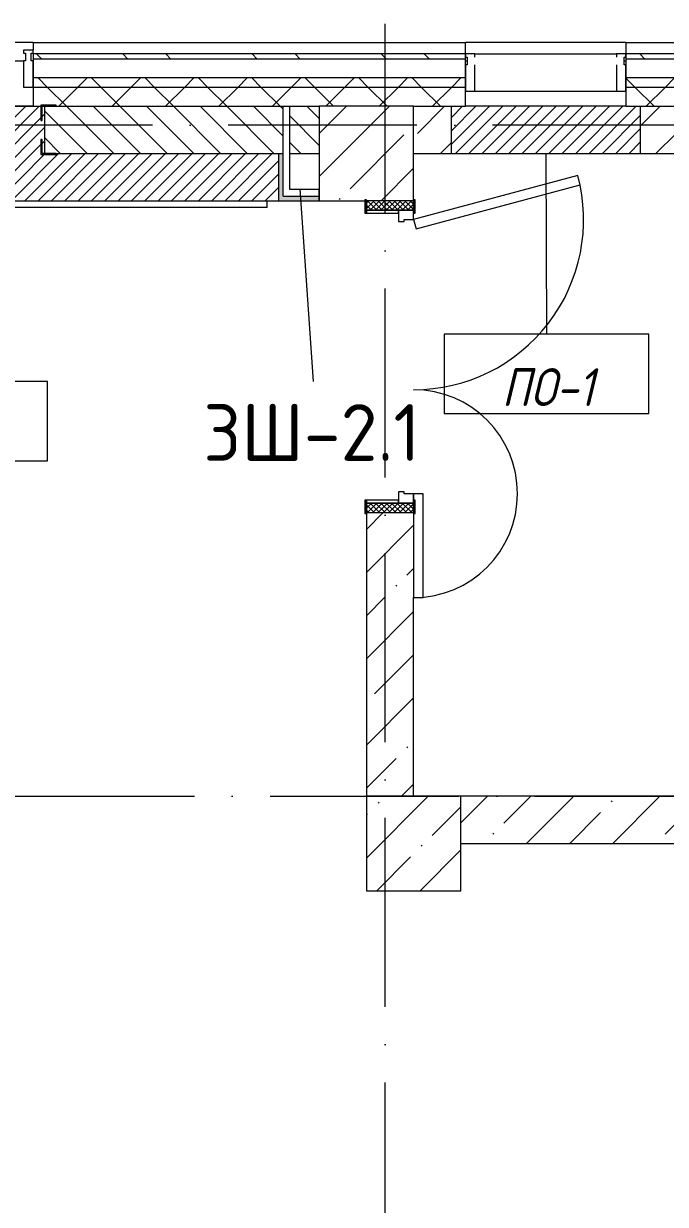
# Model space of a CAD drawing. Header units: millimetres. Extents: x -6467 to 106027, y -7090 to 195095.
# Drawn here: x 91435 to 94833, y 79871 to 86118 of the extents above; entities that cross this region are included whole.
import ezdxf

# ---------------------------------------------------------------- set-up
doc = ezdxf.new("R2010")
doc.units = ezdxf.units.MM
doc.linetypes.add('50_200_ШТРИХ_1Т_ш5_п1_п1_', pattern=[1400, 1000, -200, 0, -200])
for name, color, linetype, lineweight in [('A-DOOR', 7, 'Continuous', 9), ('A-DOOR-2', 7, 'Continuous', 5), ('A-DOOR-FRAM', 7, 'Continuous', 9), ('A-DOOR-FRAM-2', 7, 'Continuous', 5), ('A-FLOR', 7, 'Continuous', 9), ('A-FLOR-IDEN', 7, 'Continuous', 9), ('A-GLAZ', 7, 'Continuous', 5), ('A-GLAZ-CWMG', 7, 'Continuous', 9), ('A-GLAZ-CWMG-1', 7, 'Continuous', 20), ('A-WALL', 7, 'Continuous', 5), ('A-WALL-FNSH-1', 7, 'Continuous', 5), ('A-WALL-IDEN', 7, 'Continuous', 9), ('I-WALL', 7, 'Continuous', 5), ('S-BEAM', 7, 'Continuous', 9), ('S-COLS', 7, 'Continuous', 9), ('S-COLS-1', 7, 'Continuous', 5)]:
    doc.layers.add(name, color=color, linetype=linetype, lineweight=lineweight)
for name, color, linetype, lineweight, true_color in [('A-FLOR-PATT-1', 7, 'Continuous', 5, 0xd61c12), ('A-FLOR-PATT-4', 7, 'Continuous', 5, 0x0e5ada), ('A-GENM-1', 7, 'Continuous', 9, 0xaaaaaa), ('A-GENM-2', 7, 'Continuous', 20, 0xaaaaaa), ('A-WALL-1', 7, 'Continuous', 5, 0x77b143), ('A-WALL-3', 7, 'Continuous', 5, 0x787878), ('Оси-3', 7, '50_200_ШТРИХ_1Т_ш5_п1_п1_', 9, 0xaaaaaa)]:
    doc.layers.add(name, color=color, linetype=linetype, lineweight=lineweight, true_color=true_color)
doc.styles.add('GOST Common', font='', dxfattribs={"height": 300})
doc.styles.add('GOST Common_I', font='', dxfattribs={"width": 0.9, "height": 200})
doc.styles.get('GOST Common').set_extended_font_data('GOST Common')
doc.styles.get('GOST Common_I').set_extended_font_data('GOST Common', italic=True)
pattern_1 = [(45, (0, 0), (-228.0985, 228.0985), []), (45, (228.1, 0), (-228.0985, 228.0985), [403.225, -80.645, 6.706, -73.939])]
pattern_2 = [(45, (0, 0), (-141.42136, 141.42136), []), (135, (0, 0), (-141.42136, -141.42136), [])]

# ---------------------------------------------------------------- blocks, each defined once
blk = doc.blocks.new('110_Дверь_СКБ_2Ст_Внутренняя1 - СОШ_Д-01_Дв_1650_1350_x2100h_Лестничная клетка _из коридора_ EIS60-25230119-АИ_План этажа Радиаторы_2')
at = {"layer": 'A-DOOR-2'}
h = blk.add_hatch(dxfattribs=at)
h.set_pattern_fill('FP_118', color=256, style=0, pattern_type=2)
h.set_pattern_definition([(135, (1501.41, 189.685), (-14.14214, -14.14214), []), (225, (1501.41, 189.685), (14.14214, -14.14214), [])])
h.paths.add_polyline_path([(837.5, 125), (787.5, 125), (787.5, -125), (837.5, -125), (837.5, -19.5)])
at = {"layer": 'A-DOOR-FRAM-2'}
h = blk.add_hatch(dxfattribs=at)
h.set_pattern_fill('FP_119', color=256, style=0, pattern_type=2)
h.set_pattern_definition([(45, (-621.384, 189.685), (-14.1421, 14.1421), []), (135, (-621.384, 189.685), (-14.1421, -14.1421), [])])
h.paths.add_polyline_path([(-762.5, 125), (-812.5, 125), (-812.5, -125), (-762.5, -125), (-762.5, -19.5)])
at = {"layer": 'A-DOOR'}
for p, q in [((-897.1, 1007.3), (-945.4, 994.3)), ((-664.2, 137.9), (-897.1, 1007.3)), ((-945.4, 994.3), (-712.5, 125)), ((-712.5, 125), (-664.2, 137.9)), ((1287.5, 175), (737.5, 175)), ((737.5, 175), (737.5, 125)), ((737.5, 125), (1287.5, 125)), ((1287.5, 125), (1287.5, 175))]:
    blk.add_line(p, q, dxfattribs=at)
at = {"layer": 'A-DOOR-2'}
for centre, radius, end in [((-712.5, 125), 900, 105), ((737.5, 125), 550, 180)]:
    blk.add_arc(centre, radius, 0, end, dxfattribs=at)
at = {"layer": 'A-DOOR-FRAM'}
for p, q in [((-747.5, 133), (-817.5, 133)), ((-817.5, 133), (-817.5, 125)), ((-817.5, 125), (-747.5, 125)), ((-762.5, 125), (-812.5, 125)), ((-812.5, 125), (-812.5, -125)), ((-712.5, 125), (-762.5, 125)), ((-762.5, 125), (-762.5, 45)), ((-762.5, -125), (-762.5, 125)), ((-747.5, 125), (-762.5, 125)), ((-762.5, 125), (-762.5, 124)), ((-747.5, 125), (-747.5, 133)), ((-747.5, 124), (-747.5, 125)), ((-712.5, 75), (-712.5, 125)), ((737.5, 125), (737.5, 75)), ((787.5, 125), (737.5, 125)), ((842.5, 133), (772.5, 133)), ((772.5, 133), (772.5, 125)), ((787.5, 125), (772.5, 125)), ((772.5, 125), (772.5, 124)), ((772.5, 125), (842.5, 125)), ((787.5, 45), (787.5, 125)), ((837.5, 125), (787.5, 125)), ((787.5, 125), (787.5, -125)), ((787.5, 124), (787.5, 125)), ((837.5, -125), (837.5, 125)), ((842.5, 125), (842.5, 133)), ((-762.5, 124), (-747.5, 124)), ((-702.5, 75), (-712.5, 75)), ((-702.5, 45), (-702.5, 75)), ((737.5, 75), (727.5, 75)), ((727.5, 75), (727.5, 45)), ((772.5, 124), (787.5, 124)), ((-762.5, 45), (-702.5, 45)), ((-747.5, 45), (-762.5, 45)), ((-762.5, 45), (-762.5, -125)), ((-747.5, -125), (-747.5, 45)), ((727.5, 45), (787.5, 45)), ((787.5, 45), (772.5, 45)), ((772.5, 45), (772.5, -125)), ((787.5, -125), (787.5, 45)), ((-747.5, -125), (-817.5, -125)), ((-817.5, -125), (-817.5, -133)), ((-817.5, -133), (-747.5, -133)), ((-812.5, -125), (-762.5, -125)), ((-762.5, -125), (-747.5, -125)), ((-747.5, -133), (-747.5, -125)), ((772.5, -125), (787.5, -125)), ((842.5, -125), (772.5, -125)), ((772.5, -125), (772.5, -133)), ((772.5, -133), (842.5, -133)), ((787.5, -125), (837.5, -125)), ((842.5, -133), (842.5, -125))]:
    blk.add_line(p, q, dxfattribs=at)
blk = doc.blocks.new('Прямоугольный импост - Импост структурный с накладкой - 180мм-22437111-АИ_План этажа Радиаторы_2')
at = {"layer": 'A-GLAZ-CWMG-1'}
for p, q in [((-50, 0), (-50, 17)), ((-50, 17), (0, 17)), ((0, 0), (-10, 0)), ((-10, 0), (-10, -40)), ((0, 17), (0, 0)), ((-50, -180), (-50, -40)), ((-10, -40), (0, -40)), ((0, -40), (0, -180)), ((0, -180), (-50, -180))]:
    blk.add_line(p, q, dxfattribs=at)
blk = doc.blocks.new('Прямоугольный импост - Импост структурный с накладкой - 180мм-22437321-АИ_План этажа Радиаторы_2')
at = {"layer": 'A-GLAZ-CWMG'}
for p, q in [((93824, 85957.7), (94574, 85957.7)), ((93824, 85760.7), (94574, 85760.7))]:
    blk.add_line(p, q, dxfattribs=at)
blk = doc.blocks.new('Прямоугольный импост - Импост структурный с накладкой - 180мм-22437155-АИ_План этажа Радиаторы_2')
at = {"layer": 'A-GLAZ-CWMG-1'}
for p, q in [((0, 17), (-50, 17)), ((-50, 17), (-50, 0)), ((-10, -40), (-10, 0)), ((-10, 0), (0, 0)), ((0, 0), (0, 17)), ((-50, -40), (-50, -180)), ((0, -40), (-10, -40)), ((0, -180), (0, -40)), ((-50, -180), (0, -180))]:
    blk.add_line(p, q, dxfattribs=at)
blk = doc.blocks.new('Прямоугольный импост - Импост структурный с накладкой - 180мм-22437157-АИ_План этажа Радиаторы_2')
at = {"layer": 'A-GLAZ-CWMG-1'}
for p, q in [((0, 17), (-50, 17)), ((-50, 17), (-50, 0)), ((-50, 0), (-40, 0)), ((-40, 0), (-40, -40)), ((-10, -40), (-10, 0)), ((-10, 0), (0, 0)), ((0, 0), (0, 17)), ((-40, -40), (-50, -40)), ((-50, -40), (-50, -180)), ((0, -40), (-10, -40)), ((0, -180), (0, -40)), ((-50, -180), (0, -180))]:
    blk.add_line(p, q, dxfattribs=at)
blk = doc.blocks.new('BSC_Колонна _Прямоугольная - 500х500-V309-АИ_План этажа Радиаторы_2')
at = {"layer": 'S-COLS-1'}
h = blk.add_hatch(dxfattribs=at)
h.set_pattern_fill('FP_205', color=256, style=0, pattern_type=2)
h.set_pattern_definition([(135, (85430.7, -93250), (-228.0985, -228.0985), []), (135, (85430.7, -93021.9), (-228.0985, -228.0985), [403.225, -80.645, 6.706, -73.939])])
h.paths.add_polyline_path([(250, -250), (250, -8), (244.7, -8), (244.7, 0), (249.7, 0), (249.7, 250), (-250, 250), (-250, -250), (116.7, -250)])
for p, q in [((244.7, 250), (-250, 250)), ((-250, 250), (-250, -250)), ((250, -250), (250, -8)), ((-250, -250), (250, -250))]:
    blk.add_line(p, q, dxfattribs=at)
blk = doc.blocks.new('Каркас навеса3 - Каркас навеса-22940218-АИ_План этажа Радиаторы_2')
at = {"layer": 'S-BEAM'}
for p, q in [((93774, 86017), (91484.7, 86017)), ((101487, 86017), (94624, 86017))]:
    blk.add_line(p, q, dxfattribs=at)
blk = doc.blocks.new('BSC_Колонна _Прямоугольная - 500х500-V369-АИ_План этажа Радиаторы_2')
at = {"layer": 'S-COLS-1'}
h = blk.add_hatch(dxfattribs=at)
h.set_pattern_fill('FP_256', color=256, style=0, pattern_type=2)
h.set_pattern_definition([(135, (81780.7, -93500), (-228.0985, -228.0985), []), (135, (81780.7, -93271.9), (-228.0985, -228.0985), [403.225, -80.645, 6.706, -73.939])])
h.paths.add_polyline_path([(250, 250), (-250, 250), (-250, -250), (250, -250)])
for p, q in [((250, 250), (-250, 250)), ((-250, 250), (-250, -250)), ((250, -250), (250, 250)), ((-250, -250), (250, -250))]:
    blk.add_line(p, q, dxfattribs=at)
blk = doc.blocks.new('Фахверк _газобетон торцы_440 - Фахверк _газобетон торцы_-25577465-АИ_План этажа Радиаторы_2')
at = {"layer": 'A-GENM-2'}
for p, q in [((89406, 11134.7), (89325, 11134.7)), ((89325, 11134.7), (89325, 11128.7)), ((89325, 11128.7), (89400, 11128.7)), ((89400, 11128.7), (89400, 11053.7)), ((89406, 11053.7), (89406, 11134.7)), ((89400, 11053.7), (89406, 11053.7)), ((89400, 10953.7), (89400, 10878.7)), ((89406, 10953.7), (89400, 10953.7)), ((89406, 10872.7), (89406, 10953.7)), ((89400, 10878.7), (89325, 10878.7)), ((89325, 10878.7), (89325, 10872.7)), ((89325, 10872.7), (89406, 10872.7))]:
    blk.add_line(p, q, dxfattribs=at)
blk = doc.blocks.new('Отлив_СКБ - Отлив витража-V391-АИ_План этажа Радиаторы_2')
at = {"layer": 'A-GLAZ'}
for p, q in [((0, 59), (0, 100)), ((1700, 100), (0, 100)), ((1700, 100), (1700, 59)), ((0, 38.7), (0, 42)), ((875, 2), (1650, 2)), ((1700, 42), (1700, 38.7)), ((825, 0), (50, 0)), ((1650, 0), (875, 0))]:
    blk.add_line(p, q, dxfattribs=at)
blk = doc.blocks.new('Отлив_СКБ - Отлив витража-V413-АИ_План этажа Радиаторы_2')
at = {"layer": 'A-GLAZ'}
for p, q in [((0, 38.7), (0, 100)), ((850, 100), (0, 100)), ((850, 100), (850, 38.7)), ((0, 2), (10, 2)), ((840, 2), (850, 2)), ((10, 0), (0, 0)), ((850, 0), (840, 0))]:
    blk.add_line(p, q, dxfattribs=at)
blk = doc.blocks.new('AAR_СКБ_Марка_Перекрытия_1 мм - Марка пола-27961726-АИ_План этажа Радиаторы_2')
at = {"layer": 'A-FLOR-IDEN'}
for p, q in [((2.723, 2.101), (-2.69, 2.101)), ((-2.69, 2.101), (-2.69, 0)), ((2.723, 0), (2.723, 2.101)), ((-2.69, 0), (2.723, 0))]:
    blk.add_line(p, q, dxfattribs=at)

msp = doc.modelspace()

# ---------------------------------------------------------------- hatches: boundary and pattern name
at = {"layer": 'A-FLOR-PATT-1'}
h = msp.add_hatch(dxfattribs=at)
h.set_pattern_fill('FP_322', color=256, style=0, pattern_type=2)
h.set_pattern_definition([(45, (91125, 85430.694), (-35.3553, 35.3553), [])])
h.paths.add_polyline_path([(92766.3, 85180.7), (92784.2, 85180.7), (92784.2, 85430.7), (91607.7, 85430.7), (91607.7, 85424.7), (91526.7, 85424.7), (91526.7, 85505.7), (91532.7, 85505.7), (91532.7, 85430.7), (91544.7, 85430.7), (91544.7, 85680.7), (91532.7, 85680.7), (91532.7, 85605.7), (91526.7, 85605.7), (91526.7, 85680.7), (89724.7, 85680.7), (89724.7, 85430.7), (89718.7, 85430.7), (89718.7, 85425), (89637.7, 85425), (89637.7, 85430.7), (89250, 85430.7), (89250, 85180.7), (92522.3, 85180.7)])
at = {"layer": 'A-FLOR-PATT-4'}
h = msp.add_hatch(dxfattribs=at)
h.set_pattern_fill('FP_355', color=256, style=0, pattern_type=2)
h.set_pattern_definition([(225, (94200, 85555.694), (35.3553, -35.3553), [])])
h.paths.add_polyline_path([(94700, 85430.7), (94700, 85680.7), (93700, 85680.7), (93700, 85430.7), (94183.3, 85430.7)])
at = {"layer": 'A-WALL'}
h = msp.add_hatch(dxfattribs=at)
h.set_pattern_fill('FP_125', color=256, style=0, pattern_type=2)
h.set_pattern_definition(pattern_2)
h.paths.add_polyline_path([(101350, 85780.7), (101400, 85780.7), (101400, 85830.7), (94624, 85830.7), (94624, 85780.7), (101242.6, 85780.7)])
h.paths.add_polyline_path([(89784.7, 85780.7), (89784.7, 85830.7), (88589.7, 85830.7), (88589.7, 85780.7), (89615.6, 85780.7)])
h.paths.add_polyline_path([(91484.7, 85780.7), (93774, 85780.7), (93774, 85830.7), (91484.7, 85830.7)])
h.paths.add_polyline_path([(86889.7, 85780.7), (86889.7, 85830.7), (85699.7, 85830.7), (85699.7, 85780.7), (86708.8, 85780.7)])
h.paths.add_polyline_path([(80895.3, 85780.7), (81099.7, 85780.7), (81099.7, 85830.7), (79904.7, 85830.7), (79904.7, 85780.7)])
h.paths.add_polyline_path([(82799.7, 85780.7), (83999.7, 85780.7), (83999.7, 85830.7), (82799.7, 85830.7)])
h.paths.add_polyline_path([(78010, 85780.7), (78010, 85830.7), (77009.7, 85830.7), (77009.7, 85780.7), (77573.3, 85780.7)])
h.paths.add_polyline_path([(75309.7, 85780.7), (75309.7, 85830.7), (71600, 85830.7), (71600, 85780.7), (75081.9, 85780.7)])
h.paths.add_polyline_path([(69268.4, 85780.7), (69900, 85780.7), (69900, 85830.7), (68600, 85830.7), (68600, 85780.7)])
h.paths.add_polyline_path([(65600, 85780.7), (66900, 85780.7), (66900, 85830.7), (65600, 85830.7)])
h.paths.add_polyline_path([(63900, 85780.7), (63900, 85830.7), (62600, 85830.7), (62600, 85780.7), (62624.4, 85780.7)])
h.paths.add_polyline_path([(60900, 85780.7), (60900, 85830.7), (59600, 85830.7), (59600, 85780.7), (60132.9, 85780.7)])
h.paths.add_polyline_path([(57900, 85780.7), (57900, 85830.7), (56600, 85830.7), (56600, 85780.7), (57641.4, 85780.7)])
h.paths.add_polyline_path([(54900, 85780.7), (54900, 85830.7), (53600, 85830.7), (53600, 85780.7), (54319.4, 85780.7)])
h.paths.add_polyline_path([(51900, 85780.7), (51900, 85830.7), (50149.5, 85830.7), (50149.5, 85780.7), (50997.4, 85780.7)])
h = msp.add_hatch(dxfattribs=at)
h.set_pattern_fill('FP_125', color=256, style=0, pattern_type=2)
h.set_pattern_definition(pattern_2)
h.paths.add_polyline_path([(101250, 85680.7), (101350, 85680.7), (101350, 85780.7), (94624, 85780.7), (94624, 85680.7), (101242.6, 85680.7)])
h.paths.add_polyline_path([(93000, 85680.7), (93774, 85680.7), (93774, 85780.7), (91484.7, 85780.7), (91484.7, 85680.7), (92522.3, 85680.7)])
h.paths.add_polyline_path([(89784.7, 85680.7), (89784.7, 85780.7), (88589.7, 85780.7), (88589.7, 85680.7), (89615.6, 85680.7)])
h.paths.add_polyline_path([(86708.8, 85680.7), (86889.7, 85680.7), (86889.7, 85780.7), (85699.7, 85780.7), (85699.7, 85680.7), (85878.3, 85680.7)])
h.paths.add_polyline_path([(83999.7, 85680.7), (83999.7, 85780.7), (82799.7, 85780.7), (82799.7, 85680.7), (83386.8, 85680.7)])
h.paths.add_polyline_path([(81099.7, 85680.7), (81099.7, 85780.7), (79904.7, 85780.7), (79904.7, 85680.7), (80895.3, 85680.7)])
h.paths.add_polyline_path([(78010, 85680.7), (78010, 85780.7), (77009.7, 85780.7), (77009.7, 85680.7), (77573.3, 85680.7)])
h.paths.add_polyline_path([(75309.7, 85680.7), (75309.7, 85780.7), (71600, 85780.7), (71600, 85680.7), (75081.9, 85680.7)])
h.paths.add_polyline_path([(68600, 85680.7), (69900, 85680.7), (69900, 85780.7), (68600, 85780.7)])
h.paths.add_polyline_path([(66900, 85680.7), (66900, 85780.7), (65600, 85780.7), (65600, 85680.7), (65946.4, 85680.7)])
h.paths.add_polyline_path([(63900, 85680.7), (63900, 85780.7), (62600, 85780.7), (62600, 85680.7), (62624.4, 85680.7)])
h.paths.add_polyline_path([(57900, 85680.7), (57900, 85780.7), (56600, 85780.7), (56600, 85680.7), (57641.4, 85680.7)])
h.paths.add_polyline_path([(59600, 85680.7), (60900, 85680.7), (60900, 85780.7), (59600, 85780.7)])
h.paths.add_polyline_path([(54900, 85680.7), (54900, 85780.7), (53600, 85780.7), (53600, 85680.7), (54319.4, 85680.7)])
h.paths.add_polyline_path([(51900, 85680.7), (51900, 85780.7), (50149.5, 85780.7), (50149.5, 85680.7), (51000, 85680.7)])
h = msp.add_hatch(dxfattribs=at)
h.set_pattern_fill('FP_1', color=256, style=0, pattern_type=2)
h.set_pattern_definition(pattern_1)
h.paths.add_polyline_path([(100827.3, 85430.7), (101250, 85430.7), (101250, 85680.7), (94700, 85680.7), (94700, 85430.7), (99166.3, 85430.7)])
h.paths.add_polyline_path([(93500, 85430.7), (93700, 85430.7), (93700, 85680.7), (93500, 85680.7), (93500, 85567.5)])
h = msp.add_hatch(dxfattribs=at)
h.set_pattern_fill('FP_1', color=256, style=0, pattern_type=2)
h.set_pattern_definition(pattern_1)
h.paths.add_polyline_path([(93250, 82030.7), (93500, 82030.7), (93500, 83531), (93250, 83531), (93250, 83081)])
h = msp.add_hatch(dxfattribs=at)
h.set_pattern_fill('FP_1', color=256, style=0, pattern_type=2)
h.set_pattern_definition(pattern_1)
h.paths.add_polyline_path([(100750, 81780.7), (100750, 82030.7), (93750, 82030.7), (93750, 81780.7), (99166.3, 81780.7)])
at = {"layer": 'A-WALL-1'}
for points in [[(92809.2, 85205.7), (92809.2, 85430.7), (92784.2, 85430.7), (92784.2, 85205.7)], [(92999.2, 85180.7), (92999.2, 85205.7), (92784.2, 85205.7), (92784.2, 85180.7)]]:
    msp.add_hatch(color=256, dxfattribs=at).paths.add_polyline_path(points)
at = {"layer": 'A-WALL-3'}
h = msp.add_hatch(dxfattribs=at)
h.set_pattern_fill('FP_124', color=256, style=0, pattern_type=2)
h.set_pattern_definition([(135, (0, 0), (-342.1478, -342.1478), []), (135, (228.1, 0), (-342.1478, -342.1478), [])])
h.paths.add_polyline_path([(101500, 85930.7), (101527, 85930.7), (101527, 85957.7), (94624, 85957.7), (94624, 85930.7), (101242.6, 85930.7)])
h.paths.add_polyline_path([(93768.1, 85930.7), (93774, 85930.7), (93774, 85957.7), (91484.7, 85957.7), (91484.7, 85930.7), (93352.8, 85930.7)])
h.paths.add_polyline_path([(89784.7, 85930.7), (89784.7, 85957.7), (88589.7, 85957.7), (88589.7, 85930.7), (89615.6, 85930.7)])
h.paths.add_polyline_path([(86889.7, 85930.7), (86889.7, 85957.7), (85699.7, 85957.7), (85699.7, 85930.7), (86708.8, 85930.7)])
h.paths.add_polyline_path([(83999.7, 85930.7), (83999.7, 85957.7), (82799.7, 85957.7), (82799.7, 85930.7), (83386.8, 85930.7)])
h.paths.add_polyline_path([(81099.7, 85930.7), (81099.7, 85957.7), (79904.7, 85957.7), (79904.7, 85930.7), (80895.3, 85930.7)])
h.paths.add_polyline_path([(77573.3, 85930.7), (78010, 85930.7), (78010, 85957.7), (77009.7, 85957.7), (77009.7, 85930.7)])
h.paths.add_polyline_path([(75309.7, 85930.7), (75309.7, 85957.7), (71600, 85957.7), (71600, 85930.7), (75081.9, 85930.7)])
h.paths.add_polyline_path([(69900, 85930.7), (69900, 85957.7), (68600, 85957.7), (68600, 85930.7), (69268.4, 85930.7)])
h.paths.add_polyline_path([(66900, 85930.7), (66900, 85957.7), (65600, 85957.7), (65600, 85930.7), (65946.4, 85930.7)])
h.paths.add_polyline_path([(63900, 85930.7), (63900, 85957.7), (62600, 85957.7), (62600, 85930.7), (62624.4, 85930.7)])
h.paths.add_polyline_path([(59600, 85930.7), (60900, 85930.7), (60900, 85957.7), (59600, 85957.7)])
h.paths.add_polyline_path([(56600, 85930.7), (57900, 85930.7), (57900, 85957.7), (56600, 85957.7)])
h.paths.add_polyline_path([(54900, 85930.7), (54900, 85957.7), (53600, 85957.7), (53600, 85930.7), (54319.4, 85930.7)])
h.paths.add_polyline_path([(51900, 85930.7), (51900, 85957.7), (50149.5, 85957.7), (50149.5, 85930.7), (50997.4, 85930.7)])
at = {"layer": 'I-WALL'}
h = msp.add_hatch(dxfattribs=at)
h.set_pattern_fill('FP_2', color=256, style=0, pattern_type=2)
h.set_pattern_definition([(135, (0, 0), (-70.71068, -70.71068), [])])
h.paths.add_polyline_path([(92809.2, 85430.7), (92809.2, 85680.7), (91544.7, 85680.7), (91544.7, 85430.7), (92784.2, 85430.7)])
h.paths.add_polyline_path([(92844.2, 85430.7), (93000, 85430.7), (93000, 85680.7), (92844.2, 85680.7), (92844.2, 85567.5)])
h.paths.add_polyline_path([(89724.7, 85430.7), (89724.7, 85680.7), (89250, 85680.7), (89250, 85430.7)])

# ---------------------------------------------------------------- linework, layer by layer
at = {"layer": 'A-FLOR'}
for p, q in [((91484.7, 85680.7), (89784.7, 85680.7)), ((94624, 85680.7), (93774, 85680.7)), ((93700, 85430.7), (94700, 85430.7)), ((89250, 85180.7), (92784.2, 85180.7))]:
    msp.add_line(p, q, dxfattribs=at)
at = {"layer": 'A-FLOR-IDEN'}
msp.add_line((94200, 85430.7), (94203.4, 84475.2), dxfattribs=at)
at = {"layer": 'A-WALL'}
for p, q in [((93774, 85930.7), (91484.7, 85930.7)), ((101500, 85930.7), (94624, 85930.7)), ((93774, 85830.7), (91484.7, 85830.7)), ((93774, 85780.7), (91484.7, 85780.7)), ((101400, 85830.7), (94624, 85830.7)), ((101350, 85780.7), (94624, 85780.7)), ((89784.7, 85681), (91484.7, 85681)), ((91544.7, 85680.7), (91544.7, 85430.7)), ((92809.2, 85205.7), (92809.2, 85680.7)), ((92844.2, 85240.7), (92844.2, 85680.7)), ((93700, 85430.7), (93700, 85680.7)), ((94700, 85680.7), (94700, 85430.7)), ((91544.7, 85430.7), (92809.2, 85430.7)), ((92844.2, 85430.7), (93000, 85430.7)), ((93500, 85430.7), (93700, 85430.7)), ((94700, 85430.7), (101000, 85430.7)), ((92999.2, 85240.7), (92844.2, 85240.7)), ((92999.2, 85205.7), (92999.2, 85240.7)), ((92724.2, 85145.7), (92724.2, 85180.7)), ((92809.2, 85205.7), (92999.2, 85205.7)), ((92724.2, 85145.7), (89310, 85145.7)), ((93250, 83526), (93250, 82030.7)), ((93500, 82030.7), (93500, 83081)), ((100750, 82030.7), (93750, 82030.7)), ((93750, 81780.7), (100750, 81780.7))]:
    msp.add_line(p, q, dxfattribs=at)
at = {"layer": 'A-WALL-FNSH-1'}
for p, q in [((93774, 85957.7), (91484.7, 85957.7)), ((91484.7, 85957.7), (91484.7, 85680.7)), ((93774, 85680.7), (93774, 85957.7)), ((101527, 85957.7), (94624, 85957.7)), ((94624, 85957.7), (94624, 85680.7)), ((91484.7, 85680.7), (93000, 85680.7)), ((93500, 85680.7), (93774, 85680.7)), ((94624, 85680.7), (101250, 85680.7)), ((92784.2, 85430.7), (92784.2, 85180.7)), ((92784.2, 85180.7), (92999.2, 85180.7)), ((92999.2, 85180.7), (92999.2, 85205.7))]:
    msp.add_line(p, q, dxfattribs=at)
at = {"layer": 'A-WALL-IDEN'}
msp.add_line((92897.9, 85244.3), (92967.1, 84225.2), dxfattribs=at)
at = {"layer": 'Оси-3'}
for p, q in [((93350, -5889.7), (93350, 91281)), ((104718, 85581), (-5267.3, 85581)), ((-5267.3, 82030.7), (104718, 82030.7))]:
    msp.add_line(p, q, dxfattribs=at)

# ---------------------------------------------------------------- block references
at = {"layer": 'A-DOOR-2', "rotation": 270}
msp.add_blockref('110_Дверь_СКБ_2Ст_Внутренняя1 - СОШ_Д-01_Дв_1650_1350_x2100h_Лестничная клетка _из коридора_ EIS60-25230119-АИ_План этажа Радиаторы_2', (93375, 84368.5), dxfattribs=at)
at = {"layer": 'A-FLOR-IDEN', "xscale": 199.9999999999999, "yscale": 199.9999999999999, "zscale": 199.9999999999999}
for p in [(94200, 84055), (91017.1, 83805)]:
    msp.add_blockref('AAR_СКБ_Марка_Перекрытия_1 мм - Марка пола-27961726-АИ_План этажа Радиаторы_2', p, dxfattribs=at)
at = {"layer": 'A-GENM-1', "rotation": 180}
msp.add_blockref('Фахверк _газобетон торцы_440 - Фахверк _газобетон торцы_-25577465-АИ_План этажа Радиаторы_2', (180932.7, 96559.4), dxfattribs=at)
at = {"layer": 'A-GLAZ'}
for name, p in [('Отлив_СКБ - Отлив витража-V391-АИ_План этажа Радиаторы_2', (89784.7, 85919)), ('Отлив_СКБ - Отлив витража-V413-АИ_План этажа Радиаторы_2', (93774, 85919))]:
    msp.add_blockref(name, p, dxfattribs=at)
at = {"layer": 'A-GLAZ-CWMG'}
for name, p in [('Прямоугольный импост - Импост структурный с накладкой - 180мм-22437157-АИ_План этажа Радиаторы_2', (91484.7, 85961)), ('Прямоугольный импост - Импост структурный с накладкой - 180мм-22437321-АИ_План этажа Радиаторы_2', (0, 0)), ('Прямоугольный импост - Импост структурный с накладкой - 180мм-22437155-АИ_План этажа Радиаторы_2', (94624, 85940.7))]:
    msp.add_blockref(name, p, dxfattribs=at)
at = {"layer": 'A-GLAZ-CWMG', "extrusion": (0, 0, -1)}
msp.add_blockref('Прямоугольный импост - Импост структурный с накладкой - 180мм-22437111-АИ_План этажа Радиаторы_2', (-93774, 85940.7), dxfattribs=at)
at = {"layer": 'S-BEAM'}
msp.add_blockref('Каркас навеса3 - Каркас навеса-22940218-АИ_План этажа Радиаторы_2', (0, 0), dxfattribs=at)
at = {"layer": 'S-COLS', "rotation": 269.9999999999997}
for name, p in [('BSC_Колонна _Прямоугольная - 500х500-V309-АИ_План этажа Радиаторы_2', (93250, 85430.7)), ('BSC_Колонна _Прямоугольная - 500х500-V369-АИ_План этажа Радиаторы_2', (93500, 81780.7))]:
    msp.add_blockref(name, p, dxfattribs=at)

# ---------------------------------------------------------------- texts
at = {"layer": 'A-FLOR-IDEN', "insert": (94211.1, 84194.8), "char_height": 200, "width": 523.8, "attachment_point": 5, "line_spacing_factor": 1.022766, "style": 'GOST Common_I'}
msp.add_mtext('\\pxqc,t0.9,1.8,2.7,3.6,4.5,5.4,6.3,7.2,8.1,9,9.9,10.8,11.7,12.6,13.5,14.4,15.3,16.2,17.1,18,18.9,19.8,20.7,21.6,22.5,23.4,24.3,25.2,26.1,27,27.9,28.8;{ПО-1}', dxfattribs=at)
at = {"layer": 'A-WALL-IDEN', "insert": (92961.1, 84104.7), "char_height": 300, "width": 1190, "attachment_point": 2, "line_spacing_factor": 1.022766, "style": 'GOST Common'}
msp.add_mtext('\\pxqc,t0.26667,0.53333,0.8,1.06667,1.33333,1.6,1.86667,2.13333,2.4,2.66667,2.93333,3.2,3.46667,3.73333,4,4.26667,4.53333,4.8,5.06667,5.33333,5.6,5.86667,6.13333,6.4,6.66667,6.93333,7.2,7.46667,7.73333,8,8.26667,8.53333;{ЗШ-2.1}', dxfattribs=at)

doc.saveas('drawing.dxf')
